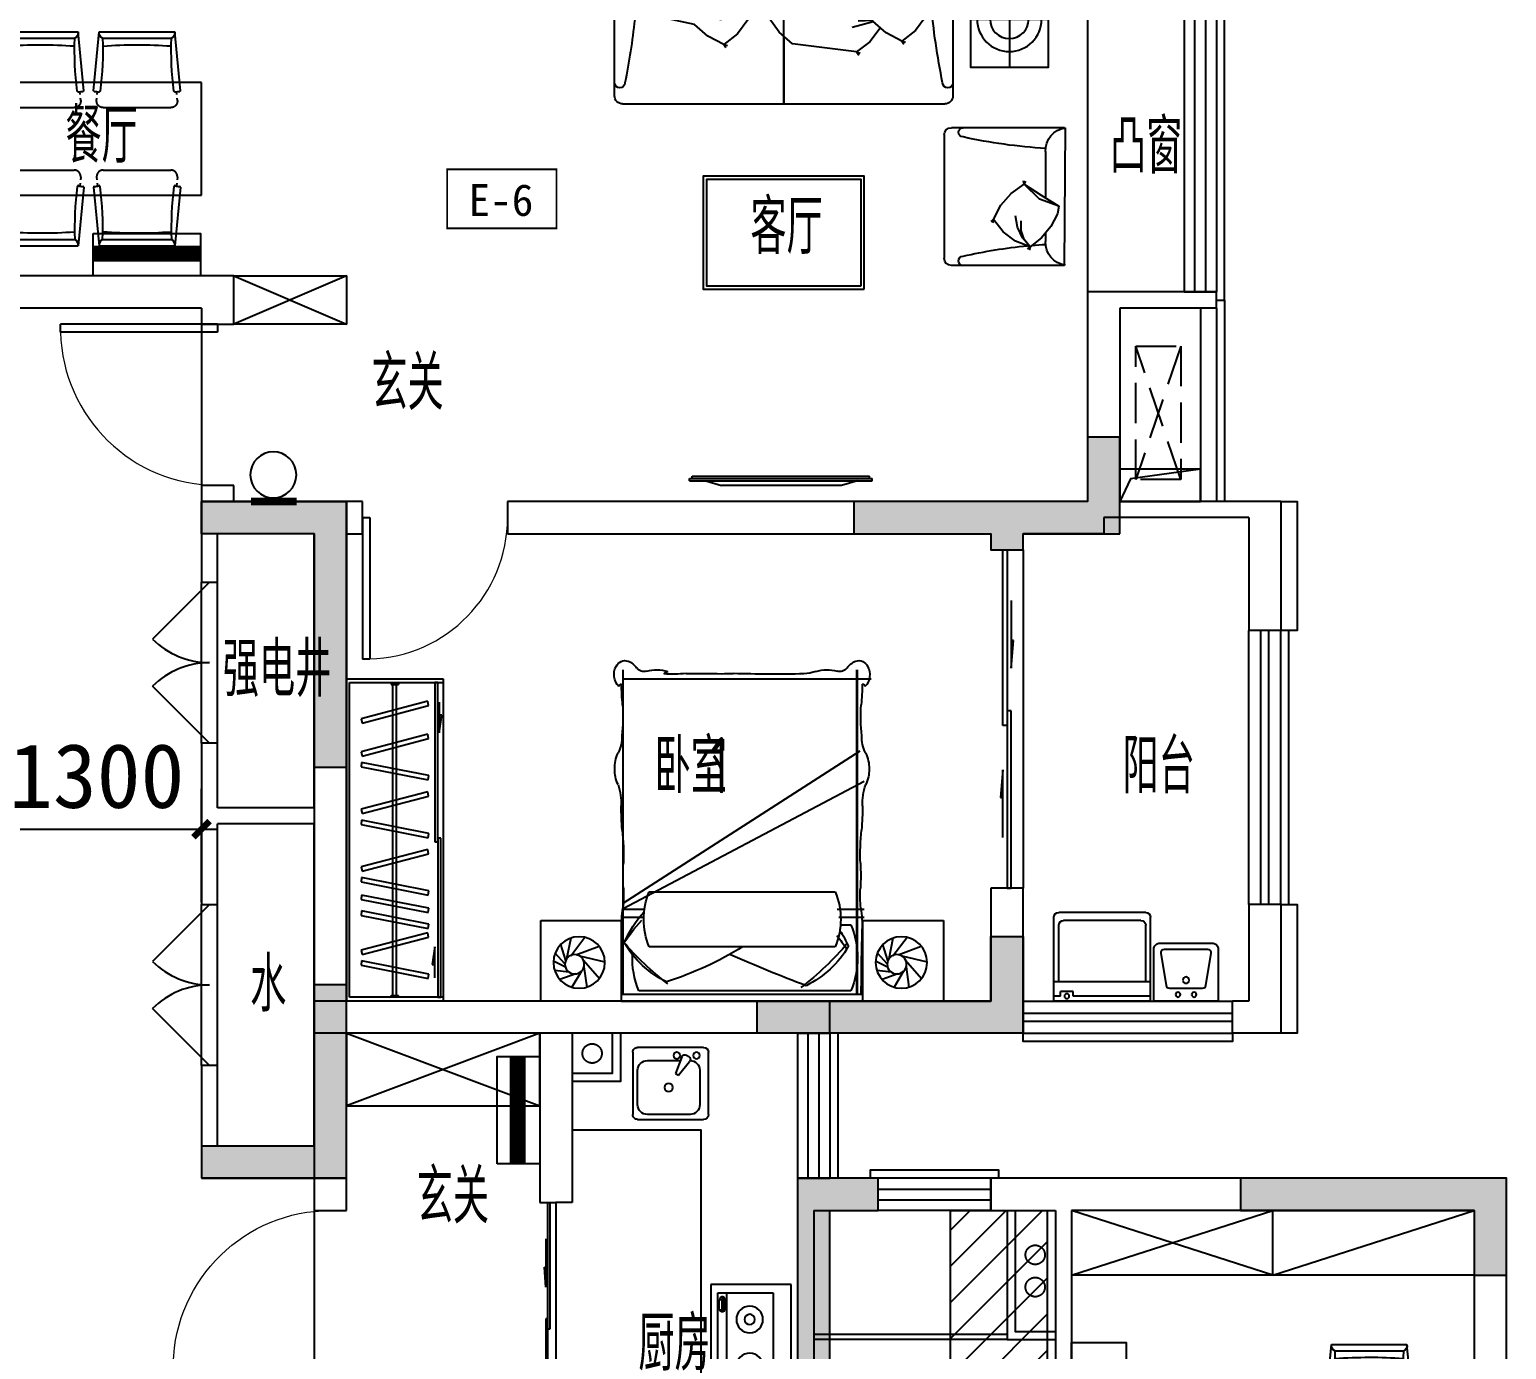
# Model space of a CAD drawing. Extents: x 2378699 to 2462834, y 1041771 to 1211756.
# Drawn here: x 2433369 to 2442536, y 1180887 to 1189078 of the extents above; entities that cross this region are included whole.
import ezdxf

# ---------------------------------------------------------------- set-up
doc = ezdxf.new("R2010")
doc.units = 0
doc.header["$LTSCALE"] = 1000
doc.linetypes.add('DASH', pattern=[0.35, 0.25, -0.1])
doc.linetypes.add('PS', pattern=[3200, 1500, -200, 1500])
doc.layers.get('0').update_dxf_attribs({"linetype": 'CONTINUOUS'})
doc.layers.get('Defpoints').update_dxf_attribs({"color": 6, "linetype": 'CONTINUOUS'})
for name, color, linetype in [('_弱电导线层', 4, 'CONTINUOUS'), ('_弱电设备层', 6, 'CONTINUOUS'), ('_强电导线层', 3, 'CONTINUOUS'), ('A-Lvtry', 5, 'CONTINUOUS'), ('A-外装饰线脚', 7, 'CONTINUOUS'), ('A-洞口', 105, 'CONTINUOUS'), ('A-看线', 105, 'CONTINUOUS'), ('A-空调室外机', 5, 'DASH'), ('A-线脚看线', 9, 'CONTINUOUS'), ('A-降板区域', 251, 'CONTINUOUS'), ('AE-FLOR', 151, 'CONTINUOUS'), ('DOOR_FIRE', 4, 'CONTINUOUS'), ('PS', 6, 'PS'), ('PUB_HATCH', 8, 'CONTINUOUS'), ('PUB_TEXT', 7, 'CONTINUOUS'), ('WALL', 2, 'CONTINUOUS'), ('WINDOW', 4, 'CONTINUOUS'), ('剪力墙', 6, 'CONTINUOUS'), ('商业', 2, 'CONTINUOUS'), ('户型标示', 7, 'CONTINUOUS'), ('栏杆', 142, 'CONTINUOUS'), ('第三道尺寸线', 105, 'CONTINUOUS')]:
    doc.layers.add(name, color=color, linetype=linetype)
doc.layers.add('A-FUR', color=8, linetype='CONTINUOUS', plot=False)
doc.layers.get('_强电导线层').off()
doc.styles.get("Standard").update_dxf_attribs({"font": 'tssdeng.shx', "bigfont": 'tssdchn.shx'})
doc.styles.add('黑体', font='simhei.ttf')
doc.dimstyles.new('_TCH_ARCH&&100', dxfattribs={"dimtxt": 400, "dimasz": 100, "dimexe": 250, "dimexo": 300, "dimgap": 126.25, "dimtad": 1, "dimdec": 0, "dimdsep": 46, "dimtxsty": '黑体', "dimblk": 'ARCHTICK', "dimcen": 0.09, "dimclrt": 7, "dimazin": 2, "dimtfac": 1, "dimtdec": 0, "dimtix": 1, "dimtmove": 2, "dimatfit": 3, "dimldrblk": 'ARCHTICK', "dimfxl": 0, "dimtolj": 1, "dimtzin": 0, "dimarcsym": 0})

# ---------------------------------------------------------------- blocks, each defined once
blk = doc.blocks.new('t4')
at = {"layer": 'A-Lvtry'}
for p, q in [((3876514.8, 2551819.5), (3876514.8, 2552229.1)), ((3876545.3, 2552259.6), (3876931.4, 2552259.6)), ((3876819.6, 2552205.6), (3876606.3, 2552205.6)), ((3876961.9, 2552229.1), (3876961.9, 2551819.5)), ((3876545.3, 2552144.6), (3876545.3, 2551880.5)), ((3876790.3, 2552072.2), (3876875.1, 2552142)), ((3876903.3, 2552093.1), (3876800.4, 2552054.6)), ((3876913.8, 2552122.3), (3876905.6, 2552136.5)), ((3876800.4, 2552054.6), (3876790.3, 2552072.2)), ((3876880.6, 2551880.5), (3876880.6, 2552084.6)), ((3876606.3, 2551819.5), (3876819.6, 2551819.5)), ((3876931.4, 2551789), (3876545.3, 2551789))]:
    blk.add_line(p, q, dxfattribs=at)
at = {"layer": 'A-Lvtry', "extrusion": (3.92285e-11, -1.08889e-08, 1)}
for centre, major_axis, start_param, end_param in [((3876545.3, 2552229.1), (-21.6, 21.6, 0), -0.785398, 0.785398), ((3876606.3, 2552144.6), (-43.1, 43.1, 0), -0.785398, 0.785398), ((3876819.6, 2552144.6), (43.1, 43.1, 0), 5.497787, 7.068583), ((3876911.1, 2552185.3), (-14.4, 14.4, 0), 4.712389, 10.995574), ((3876931.4, 2552229.1), (-21.6, 21.6, 0), 3.926991, 5.497787), ((3876888, 2552126.3), (14.4, 14.4, 0), 6.021386, 7.757331), ((3876896.2, 2552112.2), (-14.4, 14.4, 0), 2.714645, 4.45059), ((3876713, 2552012.6), (18, 18, 0), 6.283185283897186, 12.56637059107677), ((3876911.1, 2552063.4), (14.4, 14.4, 0), 6.283185283893945, 12.56637059107353), ((3876545.3, 2551819.5), (21.6, 21.6, 0), 2.356194, 3.926991), ((3876606.3, 2551880.5), (-43.1, 43.1, 0), 0.785398, 2.356194), ((3876819.6, 2551880.5), (-43.1, 43.1, 0), 2.356194, 3.926991), ((3876931.4, 2551819.5), (-21.6, 21.6, 0), 2.356194, 3.926991)]:
    blk.add_ellipse(centre, major_axis=major_axis, ratio=1, start_param=start_param, end_param=end_param, dxfattribs=at)
blk = doc.blocks.new('zt1')
at = {"layer": 'A-Lvtry', "linetype": 'Continuous'}
for p, q in [((-700, 0), (0, 0)), ((-700, -500), (-700, 0)), ((0, 0), (0, -500)), ((0, -500), (-700, -500))]:
    blk.add_line(p, q, dxfattribs=at)
at = {"layer": 'A-Lvtry'}
for p, q in [((-673.5, -113.1), (-673.5, -455.5)), ((-50.7, -113.1), (-673.5, -113.1)), ((-50.7, -455.5), (-50.7, -113.1)), ((-673.5, -399.8), (-50.7, -399.8)), ((-673.5, -455.5), (-50.7, -455.5)), ((-640.9, -422.1), (-640.8, -433.8)), ((-565.7, -431.5), (-630.4, -431.5)), ((-630.4, -431.5), (-630.4, -448.2)), ((-630.4, -448.2), (-565.7, -448.2)), ((-565.7, -448.2), (-565.7, -431.5)), ((-549.1, -423.2), (-549.1, -433.7)), ((-167.9, -422.1), (-167.8, -433.8)), ((-157.4, -431.5), (-157.4, -448.2)), ((-92.7, -431.5), (-157.4, -431.5)), ((-157.4, -448.2), (-92.7, -448.2)), ((-92.7, -448.2), (-92.7, -431.5)), ((-76.1, -423.2), (-76.1, -433.7))]:
    blk.add_line(p, q, dxfattribs=at)
for points in [[(-549.1, -423.2, 0.259034), (-551, -419.8, 0.076276), (-562.5, -414.9, 0.036515), (-576.1, -412.4, 0.026615), (-594.9, -411.4, 0.026615), (-613.8, -412.4, 0.036515), (-627.3, -414.9, 0.076276), (-638.9, -419.8, 0.259034), (-640.8, -423.2, 0.078462), (-640.6, -424.5, 0.056762)], [(-549.1, -433.7, 0.259034), (-551, -430.3, 0.076276), (-562.5, -425.4, 0.036515), (-576.1, -422.9, 0.026615), (-594.9, -421.9, 0.026615), (-613.8, -422.9, 0.036515), (-627.3, -425.4, 0.076276), (-638.9, -430.3, 0.259034), (-640.8, -433.7, 0.259034), (-638.9, -437.2, 0.056762), (-630.4, -441.2, 0.036515)], [(-565.7, -442.9, 0.008736), (-562.5, -442.1, 0.076276), (-551, -437.2, 0.259034), (-549.1, -433.7, 0.259034)], [(-76.1, -423.2, 0.259034), (-78, -419.8, 0.076276), (-89.5, -414.9, 0.036515), (-103.1, -412.4, 0.026615), (-121.9, -411.4, 0.026615), (-140.8, -412.4, 0.036515), (-154.3, -414.9, 0.076276), (-165.9, -419.8, 0.259034), (-167.8, -423.2, 0.078462), (-167.6, -424.5, 0.056762)], [(-76.1, -433.7, 0.259034), (-78, -430.3, 0.076276), (-89.5, -425.4, 0.036515), (-103.1, -422.9, 0.026615), (-121.9, -421.9, 0.026615), (-140.8, -422.9, 0.036515), (-154.3, -425.4, 0.076276), (-165.9, -430.3, 0.259034), (-167.8, -433.7, 0.259034), (-165.9, -437.2, 0.056762), (-157.4, -441.2, 0.036515)], [(-92.7, -442.9, 0.008736), (-89.5, -442.1, 0.076276), (-78, -437.2, 0.259034), (-76.1, -433.7, 0.259034)]]:
    blk.add_lwpolyline(points, format="xyb", dxfattribs=at)
at = {"layer": 'A-Lvtry', "linetype": 'Continuous'}
for centre, radius in [((-508.4, -258.5), 82.5), ((-215.8, -258.5), 82.5), ((-508.4, -258.5), 31.6), ((-215.8, -258.5), 31.6)]:
    blk.add_circle(centre, radius, dxfattribs=at)
at = {"layer": 'A-Lvtry', "width": 0.8, "flags": 9}
for tag in ['YSIZE', 'XSIZE']:
    blk.add_attdef(tag, (-350, 0), '', height=0.5, dxfattribs=at)
blk = doc.blocks.new('chair4')
at = {"linetype": 'DASH', "ltscale": 200}
for p, q in [((-470, 210.5), (-470, -210.5)), ((-426.4, 250.4), (-410.4, 248.9)), ((-426.4, -250.4), (-410.4, -248.9))]:
    blk.add_line(p, q, dxfattribs=at)
at = {"ltscale": 20}
for p, q in [((-388.8, 247), (-371.7, 245.5)), ((-364.8, 269), (0, 234.3)), ((-40, 213.8), (-40, -213.8)), ((0, 234.3), (0, -234.3)), ((-388.8, -247), (-371.7, -245.5)), ((-364.8, -269), (0, -234.3))]:
    blk.add_line(p, q, dxfattribs=at)
at = {"linetype": 'DASH', "ltscale": 200, "extrusion": (0, 0, -1)}
for centre, start_param, end_param in [((-430, 210.5), 3.926991, 5.586837), ((-430, -210.5), 2.267145, 3.926991)]:
    blk.add_ellipse(centre, major_axis=(28.3, 28.3), ratio=1, start_param=start_param, end_param=end_param, dxfattribs=at)
at = {"ltscale": 20, "extrusion": (0, 0, -1)}
for centre, major_axis, ratio, start_param, end_param in [((-365.9, 237.3), (5.66, -5.66), 1, 0.914477, 2.702691), ((-440.3, 264.1), (50.3, 50.3), 1, 0.774487, 1.131895), ((-365.2, 265), (2.83, 2.83), 1, 3.91608, 5.586837), ((-124.5, 1886.5), (-1792.2, 85), 0.932857, 4.621064, 4.803714), ((-2032.8, -2.5), (-3, 2384.1), 0.819086, 1.481782, 1.659811), ((-6.5, 197.7), (26.3, 26.3), 1, 4.375488, 5.671939), ((-365.9, -237.3), (5.66, 5.66), 1, 3.580494, 5.368708), ((-440.3, -264.1), (50.3, -50.3), 1, -1.131895, -0.774487), ((-365.2, -265), (2.83, -2.83), 1, 0.696349, 2.367105), ((-124.5, -1886.5), (1792.2, 85), 0.932857, 4.621064, 4.803714), ((-6.5, -197.7), (26.3, 26.3), 1, 2.182042, 3.478494)]:
    blk.add_ellipse(centre, major_axis=major_axis, ratio=ratio, start_param=start_param, end_param=end_param, dxfattribs=at)
blk = doc.blocks.new('$TCHSYS$WIN2D')
for p, q in [((-0.5, 0.5), (0.5, 0.5)), ((-0.5, 0.5), (-0.5, -0.5)), ((0.5, 0.5), (0.5, -0.5)), ((0.5, 0.1667), (-0.5, 0.1667)), ((0.5, -0.1667), (-0.5, -0.1667)), ((-0.5, -0.5), (0.5, -0.5))]:
    blk.add_line(p, q)
blk = doc.blocks.new('$DorLib2D$00000131')
at = {"color": 0, "linetype": 'Continuous'}
for p, q in [((0.15, 0.125), (0.2319, 0.1973)), ((0.2319, 0.1973), (0.2319, 0.125)), ((-0.5, 0.125), (-0.5, 0)), ((0.0192, 0.125), (-0.5, 0.125)), ((0.0192, 0), (0.0192, 0.125)), ((0.35, 0.125), (0.15, 0.125)), ((-0.5, 0), (0.0192, 0)), ((-0.024, 0), (0.5, 0)), ((-0.024, -0.125), (-0.024, 0)), ((0.5, 0), (0.5, -0.125)), ((-0.35, -0.125), (-0.15, -0.125)), ((-0.2319, -0.1973), (-0.2319, -0.125)), ((-0.15, -0.125), (-0.2319, -0.1973)), ((0.5, -0.125), (-0.024, -0.125))]:
    blk.add_line(p, q, dxfattribs=at)
blk = doc.blocks.new('$DorLib2D$00000001')
for p, q in [((0.45, 0.975), (0.5, 0.975)), ((0.45, 0), (0.45, 0.975)), ((0.5, 0), (0.5, 0.975)), ((0.5, 0), (0.45, 0))]:
    blk.add_line(p, q)
at = {"lineweight": 13}
blk.add_arc((0.475, 0), 0.975, 91.46928, 180, dxfattribs=at)
blk = doc.blocks.new('a5huxing0323')
at = {"layer": 'A-降板区域'}
h = blk.add_hatch(dxfattribs=at)
h.set_pattern_fill('ANSI31', color=256, scale=100)
h.set_pattern_definition([(45, (89126.37, 0.02), (-112.2532, 112.2532), [])])
h.paths.add_polyline_path([(91912, 169134.8), (91912, 166684.8), (91312, 166684.8), (91312, 169134.8)])
at = {"layer": 'A-FUR'}
for p, q in [((88762, 170234.8), (87562, 169784.8)), ((87562, 170234.8), (88762, 169784.8)), ((92061.9, 168734.8), (93312, 169134.8)), ((93312, 168734.8), (92061.9, 169134.8)), ((93312, 168734.8), (93312, 169134.8)), ((93312, 168734.8), (94562, 169134.8)), ((93312, 168734.8), (92061.9, 168734.8)), ((94562, 168734.8), (93312, 168734.8))]:
    blk.add_line(p, q, dxfattribs=at)
for points in [[(87562, 169784.8), (88762, 169784.8), (88762, 170234.8), (87562, 170234.8)], [(92062, 168315.9), (92401.7, 168315.9), (92401.7, 166958.9), (92062, 166958.9)]]:
    blk.add_lwpolyline(points, close=True, dxfattribs=at)
at = {"layer": 'A-Lvtry'}
for points in [[(88962.3, 169634.8), (89762, 169634.8), (89762, 166634.8)], [(91662, 168364.8), (90462, 168364.8)], [(91662, 168334.8), (90462, 168334.8)]]:
    blk.add_lwpolyline(points, dxfattribs=at)
at = {"layer": 'A-降板区域'}
blk.add_lwpolyline([(91912, 169134.8), (91912, 166684.8), (91312, 166684.8), (91312, 169134.8)], close=True, dxfattribs=at)
at = {"layer": 'PS', "ltscale": 0.5}
for centre in [(89087, 170109.8), (91837, 168859.9), (91837, 168659.9)]:
    blk.add_circle(centre, 60, dxfattribs=at)
at = {"layer": 'WALL'}
for p, q in [((87362, 170434.8), (87362, 169134.8)), ((88862, 170434.8), (87362, 170434.8)), ((90562, 170434.8), (88862, 170434.8)), ((90562, 170234.8), (90562, 170434.8)), ((87562, 169134.8), (87562, 170234.8)), ((88762, 170234.8), (87562, 170234.8)), ((88762, 170234.8), (88762, 169184.8)), ((88962, 170234.8), (88962, 169184.8)), ((90362, 170234.8), (88962, 170234.8)), ((90362, 170234.8), (90562, 170234.8)), ((90562, 169334.8), (90362, 169334.8)), ((90362, 169334.8), (90362, 169234.8)), ((90862, 169334.8), (90562, 169334.8)), ((90862, 169134.8), (90862, 169334.8)), ((91962, 169334.8), (91562, 169334.8)), ((91562, 169334.8), (91562, 169134.8)), ((94762, 169334.8), (91962, 169334.8)), ((94762, 168034.8), (94762, 169334.8)), ((90362, 169234.8), (90362, 166634.8)), ((87362, 169134.8), (87562, 169134.8)), ((88762, 169184.8), (88862, 169184.8)), ((88962, 169184.8), (88862, 169184.8)), ((90462, 169134.8), (90462, 166634.8)), ((90462, 169134.8), (90862, 169134.8)), ((91562, 169134.8), (91962, 169134.8)), ((91962, 169134.8), (91962, 166634.8)), ((94562, 169134.8), (92062, 169134.8)), ((92062, 169134.8), (92062, 166634.8)), ((94562, 169134.8), (94562, 168034.8))]:
    blk.add_line(p, q, dxfattribs=at)
for points in [[(89212, 170234.8), (89212, 169984.8), (88962, 169984.8)], [(89262, 170234.8), (89262, 169934.8), (88962, 169934.8)], [(91662, 169134.8), (91662, 168334.8), (91962, 168334.8)], [(91712, 169134.8), (91712, 168384.8), (91962, 168384.8)]]:
    blk.add_lwpolyline(points, dxfattribs=at)
at = {"layer": 'WINDOW'}
for p, q in [((87362, 169134.8), (87362, 168134.8)), ((88862, 169184.8), (88862, 167684.8))]:
    blk.add_line(p, q, dxfattribs=at)
at = {"layer": 'A-FUR', "extrusion": (0, 0, -1), "xscale": -1, "zscale": -1, "rotation": 270}
blk.add_blockref('chair4', (-93910.3, 168304.4), dxfattribs=at)
at = {"layer": 'A-Lvtry', "extrusion": (1.08889e-08, 3.92285e-11, 1), "xscale": -1.000000000000005, "rotation": 269.9999986659787}
blk.add_blockref('zt1', (90323.3, 168675), dxfattribs=at)
at = {"layer": 'WINDOW'}
for name, p, xscale, yscale, zscale, rotation in [('$TCHSYS$WIN2D', (90462, 169784.8), 900, -200, 900, 270), ('$TCHSYS$WIN2D', (91212, 169234.8), 700, 200, 700, 180), ('$DorLib2D$00000001', (87462, 168634.8), 1000, -1000, 1000, 270), ('$DorLib2D$00000131', (88812, 168434.8), -1500, -100, -1500, 270)]:
    blk.add_blockref(name, p, dxfattribs=dict(at, xscale=xscale, yscale=yscale, zscale=zscale, rotation=rotation))
at = {"layer": '商业', "xscale": -1, "rotation": 270}
blk.add_blockref('t4', (-2462450.2, -3706814.5), dxfattribs=at)
at = {"layer": 'PUB_TEXT', "width": 0.7}
for s, p in [('玄关', (87998, 169054)), ('厨房', (89373.8, 168141.4))]:
    blk.add_text(s, height=337.59, dxfattribs=at).set_placement(p)
blk = doc.blocks.new('床-次')
for p, q in [((0, 1250), (-500, 1250)), ((-500, 1250), (-500, 750)), ((0, 750), (0, 1250)), ((-251.5, 1094.8), (-351.2, 1125.9)), ((-230.3, 1099.5), (-298, 1160.7)), ((-211.2, 1097.1), (-246.7, 1171.4)), ((-179.1, 1074.2), (-189.7, 1163.7)), ((-168.5, 1032.8), (-133.7, 1131.8)), ((-281.6, 1064.1), (-395.4, 976.5)), ((-264.8, 1087), (-391.3, 1061.6)), ((-287.6, 1032.1), (-341.4, 888.3)), ((-279.8, 1009.2), (-244.4, 851.5)), ((-185.3, 997.5), (-85.7, 1056.5)), ((-253.8, 985.3), (-140.1, 886)), ((-212.8, 981.5), (-86.3, 964.7)), ((-40, 738.5), (-2054.4, 738.5)), ((-40, 738.5), (-2054.4, 738.5)), ((-1999.7, 738.5), (-1999.7, -801.2)), ((-608.2, 738.5), (-1552.4, -732.5)), ((-575.1, 738.5), (-1363.6, -758.2)), ((-570.6, 738.5), (-570.6, 606)), ((-519.8, 738.5), (-519.8, 615.5)), ((-500, 750), (0, 750)), ((-40, -750), (-40, 750)), ((-40, 750), (0, 750)), ((0, 750), (0, -750)), ((-678.3, 577.3), (-678.3, -578.2)), ((-336.3, -578.2), (-336.3, 577.3)), ((-63, -675.7), (-63, 640.9)), ((-570.6, -590.9), (-570.6, -758.2)), ((-519.8, -600.4), (-519.8, -758.2)), ((-473.4, -610.8), (-473.4, -675.7)), ((-40, -711.5), (-2054.4, -711.5)), ((-40, -715.5), (-2054.4, -715.5)), ((0, -750), (-500, -750)), ((-500, -750), (-500, -1250)), ((0, -750), (-40, -750)), ((0, -1250), (0, -750)), ((-264.8, -913), (-391.3, -938.4)), ((-251.5, -905.2), (-351.2, -874.1)), ((-230.3, -900.5), (-298, -839.3)), ((-211.2, -902.9), (-246.7, -828.6)), ((-179.1, -925.8), (-189.7, -836.3)), ((-168.5, -967.2), (-133.7, -868.2)), ((-281.6, -935.9), (-395.4, -1023.5)), ((-287.6, -967.9), (-341.4, -1111.7)), ((-279.8, -990.8), (-244.4, -1148.5)), ((-185.3, -1002.5), (-85.7, -943.5)), ((-253.8, -1014.7), (-140.1, -1114)), ((-212.8, -1018.5), (-86.3, -1035.3)), ((-500, -1250), (0, -1250))]:
    blk.add_line(p, q)
for centre, radius in [((-239.3, 1011.5), 160), ((-228.1, 1039.5), 60), ((-239.3, -988.5), 160), ((-228.1, -960.5), 60)]:
    blk.add_circle(centre, radius)
for centre, radius, start, end in [((-2050.6, 726), 61.8, 114.65516, 197.05817), ((-2025.4, 689.2), 106, 45.78413, 118.72126), ((-1950.6, 749.2), 16, 93.39574, 183.44183), ((-1965.7, -466.9), 1215.2, 83.96781, 90.04075), ((-1770.2, 1899.8), 1160.2, 266.64954, 276.11997), ((-1636.1, 955.2), 209.3, 267.15615, 297.45765), ((-1447.1, 581), 209.9, 87.96316, 116.12762), ((-1430.8, 599), 192, 63.04698, 92.64916), ((-1225.8, 1105.3), 355.3, 250.60635, 272.32801), ((-1221.3, -1525.3), 2275.6, 85.96877, 89.74947), ((-909.2, 2045.3), 1309.4, 263.33019, 272.35813), ((-778.2, -773.7), 1512.6, 87.0776, 92.9224), ((-655.9, 1541.2), 805.5, 266.782, 275.59148), ((-480.7, 163.8), 583.8, 86.03666, 99.53314), ((532.5, -530), 1548.8, 124.57489, 131.88808), ((-774.9, -20652.4), 21401.2, 88.49238, 89.10433), ((-1546.8, -636.7), 1810.6, 37.31306, 49.42063), ((-160, -2198.1), 2939.9, 87.66163, 91.01156), ((-1983, 763.6), 138.4, 203.70607, 231.95597), ((-2098.3, 610.2), 53.6, 340.23108, 55.86441), ((-58.4, 47), 749.3, 113.83469, 131.46224), ((-689.8, 185.7), 637.9, 26.40883, 59.00025), ((-268.2, 142.5), 539, 67.62117, 92.10241), ((-1819.9, 531), 236, 164.99871, 197.18078), ((-507.3, 161.9), 449.1, 67.62117, 112.37883), ((-2002.9, 452.2), 43.4, 129.07345, 167.94605), ((-2962.5, 430.3), 933.9, 354.95264, 3.41649), ((-2185.6, 1136.9), 2172.2, 328.3558, 342.10444), ((5743.4, 272.5), 7776, 179.44258, 181.07566), ((-1219.9, 79.3), 812.7, 176.67233, 181.72422), ((-9950.5, -199.5), 7922.3, 358.6733, 1.8401), ((-7673.2, -3224.4), 8087.9, 20.45865, 24.04845), ((-1523.8, 732.7), 1810.6, 309.96455, 322.68694), ((-1819.9, -528), 236, 162.81922, 195.00129), ((-2329.2, -362.3), 299.6, 341.30518, 356.04213), ((-666.8, -113.7), 637.9, 300.99975, 333.59117), ((-2098.3, -607.2), 53.6, 304.13559, 19.76892), ((-507.3, -162.9), 449.1, 247.62117, 292.37883), ((-35.4, 25), 749.3, 237.46377, 246.16531), ((555.5, 626), 1548.8, 231.63721, 235.42511), ((-2050.6, -723), 61.8, 162.94183, 245.34484), ((-1983, -760.6), 138.4, 128.04403, 156.29393), ((-909.2, -2042.3), 1309.4, 87.64187, 96.66981), ((-655.9, -1538.2), 805.5, 84.40852, 93.218), ((-268.2, -177.3), 539, 247.62117, 292.37883), ((-2025.4, -686.2), 106, 241.27874, 314.21587), ((-1950.6, -746.2), 16, 176.55817, 266.60426), ((-1965.7, 469.9), 1215.2, 269.95925, 276.03219), ((-1770.2, -1896.8), 1160.2, 83.88003, 93.35046), ((-1636.1, -952.2), 209.3, 62.54235, 92.84385), ((-1447.1, -578), 209.9, 243.87238, 272.03684), ((-1430.8, -596), 192, 267.35084, 296.95302), ((-1225.8, -1102.3), 355.3, 87.67199, 109.39365), ((-1221.3, 1528.3), 2275.6, 270.25053, 274.03123), ((-778.2, 776.7), 1512.6, 267.0776, 272.9224), ((-480.7, -160.8), 583.8, 260.46686, 273.96334), ((-774.9, 20655.4), 21401.2, 270.89567, 271.50762), ((-160, 2201.1), 2939.9, 268.98844, 272.33837)]:
    blk.add_arc(centre, radius, start, end)
at = {"text_generation_flag": 4, "width": 0.8, "flags": 9}
for tag, p in [('XSIZE', (-239.3, 1011.5)), ('YSIZE', (-239.3, 1011.5)), ('XSIZE', (-239.3, -988.5)), ('YSIZE', (-239.3, -988.5))]:
    blk.add_attdef(tag, p, '', height=0.5, rotation=180, dxfattribs=at)
blk = doc.blocks.new('u5g')
at = {"color": 8, "linetype": 'DASH', "ltscale": 20}
for p, q in [((10502.8, 151826.4), (10512.8, 151826.4)), ((10512.8, 151826.4), (10512.8, 151776.4)), ((12177.7, 151813.9), (10512.8, 151813.9)), ((12187.8, 151826.4), (12177.7, 151826.4)), ((12177.7, 151826.4), (12177.7, 151776.4)), ((10502.8, 151776.4), (10512.8, 151776.4)), ((12177.7, 151788.9), (10512.8, 151788.9)), ((12187.8, 151776.4), (12177.7, 151776.4))]:
    blk.add_line(p, q, dxfattribs=at)
at = {"color": 8, "ltscale": 20}
for p, q in [((10607.7, 151503.4), (10772.9, 151503.4)), ((10772.9, 151503.4), (10677.8, 151484.5)), ((10677.8, 151484.5), (10677.8, 151503.4)), ((11917.6, 151531.4), (12012.7, 151550.3)), ((12082.8, 151531.4), (11917.6, 151531.4)), ((12012.7, 151550.3), (12012.7, 151531.4))]:
    blk.add_line(p, q, dxfattribs=at)
at = {"linetype": 'DASH', "ltscale": 20}
for points in [[(12207.8, 152126.4), (10482.8, 152126.4), (10482.8, 151476.4), (12207.8, 151476.4)], [(10502.8, 151531.4), (11355.3, 151531.4), (11355.3, 151511.4), (10502.8, 151511.4)], [(11335.3, 151511.4), (12187.8, 151511.4), (12187.8, 151491.4), (11335.3, 151491.4)]]:
    blk.add_lwpolyline(points, close=True, dxfattribs=at)
blk.add_lwpolyline([(12187.8, 151476.4), (12187.8, 152106.4), (10502.8, 152106.4), (10502.8, 151476.4)], dxfattribs=at)
at = {"color": 8, "linetype": 'DASH', "ltscale": 20}
for points in [[(10603.3, 151578.7), (10696.8, 152026.6), (10719.8, 152021.8), (10626.3, 151573.9)], [(10780.1, 151578.7), (10873.6, 152026.6), (10896.6, 152021.8), (10803.1, 151573.9)], [(11001.3, 151572.3), (10930.5, 152024.3), (10953.7, 152028), (11024.5, 151576)], [(11087.5, 151578.7), (11181, 152026.6), (11204, 152021.8), (11110.4, 151573.9)], [(11310.5, 151572.3), (11239.7, 152024.3), (11262.9, 152028), (11333.7, 151576)], [(11396.6, 151578.7), (11490.1, 152026.6), (11513.1, 152021.8), (11419.6, 151573.9)], [(11617.8, 151572.3), (11547, 152024.3), (11570.2, 152028), (11641, 151576)], [(11711, 151572.3), (11640.2, 152024.3), (11663.4, 152028), (11734.2, 151576)], [(11796.6, 151572.3), (11725.8, 152024.3), (11749, 152028), (11819.8, 151576)], [(11842.7, 151578.7), (11936.3, 152026.6), (11959.3, 152021.8), (11865.7, 151573.9)], [(12064, 151572.3), (11993.2, 152024.3), (12016.4, 152028), (12087.2, 151576)]]:
    blk.add_lwpolyline(points, close=True, dxfattribs=at)
blk = doc.blocks.new('A$C40FB7DD8')
at = {"layer": 'A-FUR'}
for p, q in [((41.5, 2879.3), (0, 2829.3)), ((41.5, 2879.3), (41.5, 780.5)), ((878.2, 2880.5), (48.2, 2880.5)), ((878.2, 2880.5), (48.2, 2880.5)), ((0, 2829.3), (0, 830.5)), ((928.2, 2830.5), (928.2, 830.5)), ((928.2, 2830.5), (928.2, 830.5)), ((178.2, 2380.5), (178.2, 2340.1)), ((178.2, 2380.5), (178.2, 2340.1)), ((178.2, 2136.3), (178.2, 1788.7)), ((178.2, 2136.3), (178.2, 1788.7)), ((258.2, 2052.9), (258.2, 1846.2)), ((258.2, 2052.9), (258.2, 1846.2)), ((928.2, 1830.5), (178.2, 1830.5)), ((178.2, 1830.5), (234.9, 1830.5)), ((928.2, 1830.5), (178.2, 1830.5)), ((178.2, 1830.5), (234.9, 1830.5)), ((508.2, 1830.5), (928.2, 1830.5)), ((508.2, 1830.5), (928.2, 1830.5)), ((178.2, 1396.7), (178.2, 1246.9)), ((178.2, 1396.7), (178.2, 1246.9)), ((178.2, 1005.8), (178.2, 945.4)), ((178.2, 1005.8), (178.2, 945.4)), ((48.2, 780.5), (0, 830.5)), ((1120.8, 835.2), (1885.8, 835.2)), ((48.2, 780.5), (878.2, 780.5)), ((48.2, 780.5), (878.2, 780.5)), ((1075.8, 88.2), (1075.8, 790.2)), ((1930.8, 88.2), (1930.8, 790.2)), ((403.2, 670.5), (403.2, 190.5)), ((403.2, 670.5), (403.2, 190.5)), ((103.2, 430.5), (703.2, 430.5)), ((1224.3, 205.2), (1511.1, 205.2)), ((1728.1, 205.2), (1782.4, 205.2)), ((1930.8, 88.2), (1076.9, 82.1))]:
    blk.add_line(p, q, dxfattribs=at)
for points in [[(108.7, 2296.4), (240.3, 2344.4), (346.7, 2797.9), (228.5, 2371.8), (108.7, 2296.4)], [(108.7, 2296.4), (240.3, 2344.4), (346.7, 2797.9), (228.5, 2371.8), (108.7, 2296.4)], [(346.7, 2797.9), (335.5, 2818.2)], [(346.7, 2797.9), (335.5, 2818.2)], [(346.7, 2797.9), (351.9, 2820.8)], [(346.7, 2797.9), (351.9, 2820.8)], [(558.7, 2203.4), (508, 2301.4), (436, 2383.9), (346.7, 2797.9)], [(558.7, 2203.4), (508, 2301.4), (436, 2383.9), (346.7, 2797.9)], [(108.7, 2296.4), (116.7, 2242), (163.4, 2154.2), (227.2, 2077.4), (306.1, 2015.1)], [(108.7, 2296.4), (116.7, 2242), (163.4, 2154.2), (227.2, 2077.4), (306.1, 2015.1)], [(306.1, 2015.1), (358.2, 2076.9), (392.2, 2149.6), (406.1, 2229.1)], [(306.1, 2015.1), (358.2, 2076.9), (392.2, 2149.6), (406.1, 2229.1)], [(306.1, 2015.1), (406.1, 2054.1), (492.6, 2118.4), (558.7, 2203.4), (577.5, 2190.4)], [(306.1, 2015.1), (406.1, 2054.1), (492.6, 2118.4), (558.7, 2203.4), (577.5, 2190.4)], [(558.7, 2203.4), (564.9, 2180.8)], [(558.7, 2203.4), (564.9, 2180.8)], [(306.1, 2015.1), (346.8, 2066.1), (367.7, 2128.1), (367.2, 2193.4)], [(306.1, 2015.1), (346.8, 2066.1), (367.7, 2128.1), (367.2, 2193.4)], [(306.1, 2015.1), (312.3, 1992.4)], [(306.1, 2015.1), (324.9, 2002.1)], [(306.1, 2015.1), (312.3, 1992.4)], [(306.1, 2015.1), (324.9, 2002.1)], [(394.2, 1922.8), (383.8, 1943.3)], [(394.2, 1922.8), (383.8, 1943.3)], [(606, 1379.1), (555.5, 1776.4), (483.5, 1858.8), (394.2, 1922.8)], [(606, 1379.1), (555.5, 1776.4), (483.5, 1858.8), (394.2, 1922.8)], [(157, 1771.5), (133.8, 1775)], [(157, 1771.5), (133.8, 1775)], [(157, 1771.5), (140.8, 1789.4)], [(157, 1771.5), (140.8, 1789.4)], [(157, 1771.5), (185.8, 1370.1), (234.4, 1282.6)], [(157, 1771.5), (185.8, 1370.1), (234.4, 1282.6)], [(88.4, 1390.3), (96.4, 1335.9), (143.1, 1248.1), (206.9, 1171.3), (285.8, 1109)], [(88.4, 1390.3), (96.4, 1335.9), (143.1, 1248.1), (206.9, 1171.3), (285.8, 1109)], [(419, 1274.8), (454.1, 1405)], [(419, 1274.8), (454.1, 1405)], [(459.1, 1232.4), (542.6, 1295.7), (606, 1379.1)], [(459.1, 1232.4), (542.6, 1295.7), (606, 1379.1)], [(606, 1379.1), (624.9, 1365.3)], [(606, 1379.1), (612.4, 1355.7)], [(606, 1379.1), (624.9, 1365.3)], [(606, 1379.1), (612.4, 1355.7)], [(88.4, 1190.3), (220, 1238.3), (326.4, 1341.9), (208.2, 1265.8), (88.4, 1190.3)], [(88.4, 1190.3), (220, 1238.3), (326.4, 1341.9), (208.2, 1265.8), (88.4, 1190.3)], [(326.4, 1341.9), (315.2, 1362.1)], [(326.4, 1341.9), (315.2, 1362.1)], [(326.4, 1341.9), (331.6, 1364.7)], [(326.4, 1341.9), (331.6, 1364.7)], [(538.4, 1097.4), (487.7, 1195.4), (415.6, 1277.8), (326.4, 1341.9)], [(538.4, 1097.4), (487.7, 1195.4), (415.6, 1277.8), (326.4, 1341.9)], [(411, 1282.1), (415.4, 1368.5)], [(411, 1282.1), (415.4, 1368.5)], [(285.8, 909), (337.8, 970.9), (371.8, 1043.5), (385.7, 1123)], [(285.8, 909), (337.8, 970.9), (371.8, 1043.5), (385.7, 1123)], [(285.8, 909), (385.8, 948.1), (472.2, 1012.4), (538.4, 1097.4), (557.1, 1084.4)], [(285.8, 909), (385.8, 948.1), (472.2, 1012.4), (538.4, 1097.4), (557.1, 1084.4)], [(285.8, 909), (326.5, 960), (347.4, 1022.1), (346.9, 1087.3)], [(285.8, 909), (326.5, 960), (347.4, 1022.1), (346.9, 1087.3)], [(538.4, 1097.4), (544.5, 1074.7)], [(538.4, 1097.4), (544.5, 1074.7)], [(285.8, 909), (291.9, 886.4)], [(285.8, 909), (304.5, 896)], [(285.8, 909), (291.9, 886.4)], [(285.8, 909), (304.5, 896)], [(335.5, 780.5), (335.5, 730.5)], [(1645.6, 529.3), (1557.4, 483.7), (1483.2, 418.8), (1425.6, 338.5)], [(1815.1, 302), (1780, 391.9), (1722.1, 469.8), (1645.6, 529.3), (1657.4, 546.2)], [(1645.6, 529.3), (1666, 534.9)], [(1815.1, 302), (1759.5, 348.8), (1694.1, 379.4), (1622.5, 391.9)], [(1425.6, 338.5), (1405, 343.2)], [(1425.6, 338.5), (1407.4, 328.4)], [(1562, 124.3), (1518.8, 242.7), (1425.6, 338.5), (1494.1, 232.2), (1562, 124.3)], [(1562, 124.3), (1610.9, 131.5), (1689.9, 173.5), (1759.1, 230.9), (1815.1, 302)], [(1815.1, 302), (1769.3, 338.6), (1713.4, 357.4), (1654.7, 356.9)], [(1815.1, 302), (1826.9, 318.8)], [(1815.1, 302), (1835.5, 307.5)]]:
    blk.add_lwpolyline(points, dxfattribs=at)
for points in [[(2077.4, 1330.5), (1377.4, 1330.5), (1377.4, 2330.5), (2077.4, 2330.5)], [(2057.4, 1350.5), (1397.4, 1350.5), (1397.4, 2310.5), (2057.4, 2310.5)], [(103.2, 190.5), (703.2, 190.5), (703.2, 670.5), (103.2, 670.5)], [(103.2, 190.5), (703.2, 190.5), (703.2, 670.5), (103.2, 670.5)]]:
    blk.add_lwpolyline(points, close=True, dxfattribs=at)
for radius in [200, 200, 120, 120]:
    blk.add_circle((403.2, 430.5), radius, dxfattribs=at)
for centre, radius, start, end in [((-691.2, 2409.1), 870.5, 357.129, 32.68925), ((-691.2, 2409.1), 870.5, 357.129, 32.68925), ((796.2, 2848.5), 32, 272.87671, 87.12329), ((796.2, 2848.5), 32, 272.87671, 87.12329), ((878.2, 2830.5), 50, 0, 90), ((878.2, 2830.5), 50, 0, 90), ((-79.7, 7198.9), 4469.4, 276.22845, 281.32246), ((-79.7, 7198.9), 4469.4, 276.22845, 281.32246), ((17.7, 4838), 2462.8, 273.73773, 275.43738), ((17.7, 4838), 2462.8, 273.73773, 275.43738), ((893.1, 878.9), 1157, 115.54225, 129.51011), ((893.1, 878.9), 1157, 115.54225, 129.51011), ((20.8, 1137.9), 157.6, 277.53796, 2.71358), ((20.8, 1137.9), 157.6, 277.53796, 2.71358), ((-20, -2497.3), 3428.8, 85.0947, 86.69097), ((-20, -2497.3), 3428.8, 85.0947, 86.69097), ((-55.1, -3291.8), 4223.3, 78.34832, 85.12174), ((-55.1, -3291.8), 4223.3, 78.34832, 85.12174), ((796.2, 812.4), 32, 272.87671, 87.12329), ((796.2, 812.4), 32, 272.87671, 87.12329), ((878.2, 830.5), 50, 270, 0), ((878.2, 830.5), 50, 270, 0), ((1120.8, 790.2), 45, 90, 180), ((1120.8, 790.2), 45, 90, 180), ((1885.8, 790.2), 45, 0, 90), ((1104.6, 716.4), 28.8, 2.87671, 177.12329), ((1104.6, 716.4), 28.8, 2.87671, 177.12329), ((1902.1, 716.4), 28.8, 2.87671, 177.12329), ((-2199, -8.8), 3410.7, 3.59076, 12.30096), ((-2199, -8.8), 3410.7, 3.59076, 12.30096), ((4880.8, 26.8), 3085.9, 167.06015, 174.57772), ((4880.8, 26.8), 3085.9, 175.0947, 176.69097), ((1217.6, 63.5), 141.9, 87.28642, 172.46204), ((1789.1, 63.5), 141.9, 7.53796, 92.71358)]:
    blk.add_arc(centre, radius, start, end, dxfattribs=at)
blk = doc.blocks.new('32Y54')
at = {"linetype": 'DASH', "ltscale": 20}
for p, q in [((-6926.5, 151563.5), (-6926.5, 152666.1)), ((-6911.2, 152666.1), (-6926.5, 152666.1)), ((-6911.2, 151548.5), (-6911.2, 152682.5)), ((-6911.2, 151548.5), (-6911.2, 152682.5)), ((-6896.2, 152682.5), (-6911.2, 152682.5)), ((-6896.2, 151548.5), (-6896.2, 152682.5)), ((-6896.2, 152590), (-6868.9, 152491.4)), ((-6868.9, 152491.4), (-6868.9, 151747.1)), ((-6896.2, 151648.5), (-6868.9, 151747.1)), ((-6896.2, 151548.5), (-6911.2, 151548.5))]:
    blk.add_line(p, q, dxfattribs=at)
at = {"linetype": 'ByBlock', "ltscale": 20}
blk.add_line((-6911.2, 151563.5), (-6926.5, 151563.5), dxfattribs=at)
blk = doc.blocks.new('canzhuo01')
for p, q in [((38356.8, 175032.9), (36956.8, 175032.9)), ((38356.8, 174332.9), (38356.8, 175032.9)), ((36956.8, 174332.9), (38356.8, 174332.9))]:
    blk.add_line(p, q)
at = {"extrusion": (0, 0, -1), "xscale": -1, "zscale": -1, "rotation": 270}
for p in [(-37356.8, 175346.8), (-37956.8, 175346.8)]:
    blk.add_blockref('chair4', p, dxfattribs=at)
at = {"xscale": -1, "rotation": 90}
for p in [(37356.8, 174018.9), (37956.8, 174018.9)]:
    blk.add_blockref('chair4', p, dxfattribs=at)
blk = doc.blocks.new('__附着_A10-SGT-95户型_TEN24QEP_设计区$0$A-Toilet-9')
for p, q in [((-300, 0), (-300, 520)), ((-270, 550), (270, 550)), ((-270, 120), (-270, 470)), ((-240, 500), (240, 500)), ((270, 120), (270, 470)), ((300, 0), (300, 520)), ((-300, 120), (300, 120)), ((-300, 30), (180, 30)), ((-300, 0), (300, 0)), ((180, 60), (260, 60)), ((180, 30), (180, 60)), ((260, 30), (260, 60)), ((260, 30), (300, 30))]:
    blk.add_line(p, q)
blk.add_circle((220, 30), 15)
for centre, start, end in [((-270, 520), 90, 180), ((-240, 470), 90, 180), ((240, 470), 0, 90), ((270, 520), 0, 90)]:
    blk.add_arc(centre, 30, start, end)
blk = doc.blocks.new('__附着_A10-SGT-95户型_TEN24QEP_设计区$0$A-Kitchen-9')
at = {"ltscale": 0.6}
blk.add_line((400, -320), (400, 0), dxfattribs=at)
blk.add_lwpolyline([(400, 0), (0, 0), (0, -320, 0.414214), (40, -360), (360, -360, 0.414214), (400, -320)], format="xyb", dxfattribs=at)
blk.add_lwpolyline([(400, 0), (0, 0), (0, -320, 0.414214), (40, -360), (360, -360, 0.414214), (400, -320)], format="xyb", dxfattribs=at)
blk.add_lwpolyline([(322.8, -96.7), (356.1, -296.7, -0.463455), (336.4, -320), (63.6, -320, -0.463455), (43.9, -296.7), (77.2, -96.7, -0.366629), (96.9, -80), (303.1, -80, -0.366629)], format="xyb", close=True, dxfattribs=at)
blk.add_lwpolyline([(322.8, -96.7), (356.1, -296.7, -0.463455), (336.4, -320), (63.6, -320, -0.463455), (43.9, -296.7), (77.2, -96.7, -0.366629), (96.9, -80), (303.1, -80, -0.366629)], format="xyb", close=True, dxfattribs=at)
for centre, radius in [((150, -40), 15), ((250, -40), 15), ((200, -130), 20)]:
    blk.add_circle(centre, radius, dxfattribs=at)
blk = doc.blocks.new('ktswaj')
at = {"linetype": 'DASH'}
blk.add_lwpolyline([(15990.1, 179082.6), (15990.1, 178253.3), (16268.4, 178253.3), (16268.4, 179082.6)], close=True, dxfattribs=at)
for points in [[(15990.1, 179082.6), (16268.4, 178253.3)], [(15990.1, 178253.3), (16268.4, 179082.6)]]:
    blk.add_lwpolyline(points, dxfattribs=at)
blk = doc.blocks.new('a6huxing 0323')
at = {"layer": 'A-FUR'}
for p, q in [((5565.9, 178011.8), (6265.9, 177711.8)), ((6265.9, 178011.8), (5565.9, 177711.8))]:
    blk.add_line(p, q, dxfattribs=at)
blk.add_lwpolyline([(5565.9, 178011.8), (6265.9, 178011.8), (6265.9, 177711.8), (5565.9, 177711.8)], close=True, dxfattribs=at)
at = {"layer": 'A-洞口'}
blk.add_lwpolyline([(11565.5, 176611.7), (11565.5, 176811.7), (11065.5, 176811.7), (11065.5, 176611.7)], close=True, dxfattribs=at)
blk.add_lwpolyline([(11565.5, 176811.7), (11131.2, 176752.7), (11065.5, 176611.7)], dxfattribs=at)
at = {"layer": 'A-看线'}
blk.add_lwpolyline([(10865.5, 179711.7), (10865.5, 177911.7)], dxfattribs=at)
at = {"layer": 'AE-FLOR'}
for points in [[(11865.5, 174111.7), (11865.5, 175811.7)], [(12065.5, 174111.7), (12065.5, 175811.7)], [(10465.5, 173511.7), (11765.5, 173511.7)], [(10465.5, 173311.7), (11765.5, 173311.7)]]:
    blk.add_lwpolyline(points, dxfattribs=at)
at = {"layer": 'WALL'}
for p, q in [((5565.5, 178011.7), (3965.5, 178011.7)), ((5565.5, 177711.7), (5565.5, 178011.7)), ((10865.5, 177911.7), (10865.5, 176611.7)), ((11465.5, 177911.7), (10865.5, 177911.7)), ((11665.5, 177911.7), (11465.5, 177911.7)), ((11665.5, 177811.7), (11665.5, 177911.7)), ((5365.5, 177811.7), (3765.5, 177811.7)), ((5365.5, 177811.7), (5365.5, 177711.7)), ((11065.5, 177811.7), (11065.5, 176611.7)), ((11665.5, 177811.7), (11065.5, 177811.7)), ((5365.5, 177711.7), (5565.5, 177711.7)), ((5565.5, 176711.7), (5365.5, 176711.7)), ((5365.5, 176711.7), (5365.5, 176411.7)), ((5565.5, 176611.7), (5565.5, 176711.7)), ((6165.5, 176611.7), (5565.5, 176611.7)), ((6365.5, 176611.7), (6165.5, 176611.7)), ((6365.5, 176411.7), (6365.5, 176611.7)), ((10365.5, 176611.7), (7265.5, 176611.7)), ((7265.5, 176611.7), (7265.5, 176411.7)), ((10865.5, 176611.7), (10365.5, 176611.7)), ((12065.5, 176611.7), (11065.5, 176611.7)), ((12065.5, 176611.7), (12065.5, 175811.7)), ((11865.5, 176511.7), (10965.5, 176511.7)), ((10965.5, 176511.7), (10965.5, 176411.7)), ((11865.5, 176511.7), (11865.5, 175811.7)), ((6065.5, 176411.7), (5365.5, 176411.7)), ((6065.5, 176411.7), (6065.5, 173311.7)), ((6265.5, 176411.7), (6265.5, 173511.7)), ((6265.5, 176411.7), (6365.5, 176411.7)), ((7265.5, 176411.7), (10265.5, 176411.7)), ((10265.5, 176411.7), (10265.5, 176311.7)), ((10465.5, 176311.7), (10465.5, 176411.7)), ((10965.5, 176411.7), (10465.5, 176411.7)), ((10265.5, 176311.7), (10465.5, 176311.7)), ((12065.5, 175811.7), (11865.5, 175811.7)), ((10465.5, 174211.7), (10265.5, 174211.7)), ((10265.5, 174211.7), (10265.5, 173511.7)), ((10465.5, 173311.7), (10465.5, 174211.7)), ((11865.5, 174111.7), (11865.5, 173511.7)), ((12065.5, 174111.7), (11865.5, 174111.7)), ((12065.5, 174111.7), (12065.5, 173311.7)), ((10265.5, 173511.7), (6265.5, 173511.7)), ((11865.5, 173511.7), (11765.5, 173511.7)), ((11765.5, 173311.7), (11765.5, 173511.7)), ((10465.5, 173311.7), (6065.5, 173311.7)), ((12065.5, 173311.7), (11765.5, 173311.7))]:
    blk.add_line(p, q, dxfattribs=at)
at = {"layer": 'WINDOW'}
for p, q in [((5365.5, 177711.7), (5365.5, 176711.7)), ((10465.5, 176311.7, 0), (10465.5, 174211.7, 0))]:
    blk.add_line(p, q, dxfattribs=at)
at = {"layer": '户型标示', "color": 2, "const_width": 11.2}
blk.add_lwpolyline([(6891.2, 178672.7), (7568.9, 178672.7), (7568.9, 178306.3), (6891.2, 178306.3)], close=True, dxfattribs=at)
at = {"layer": '栏杆'}
for points in [[(11565.5, 177811.7), (11565.5, 176611.7)], [(11665.5, 177811.7), (11665.5, 176611.7)], [(11940.5, 174111.7), (11940.5, 175811.7)], [(11990.5, 174111.7), (11990.5, 175811.7)], [(10465.5, 173436.7), (11765.5, 173436.7)], [(10465.5, 173386.7), (11765.5, 173386.7)]]:
    blk.add_lwpolyline(points, dxfattribs=at)
at = {"xscale": -1, "rotation": 90}
blk.add_blockref('A$C40FB7DD8', (10810.4, 180007), dxfattribs=at)
at = {"layer": 'A-FUR'}
blk.add_blockref('canzhuo01', (-32991.3, 4178.9), dxfattribs=at)
at = {"layer": 'A-FUR', "color": 8, "linetype": 'DASH', "ltscale": 0.4, "extrusion": (0, 0, -1), "xscale": -1, "zscale": -1, "rotation": 90}
blk.add_blockref('32Y54', (143153.1, 169842.9), dxfattribs=at)
at = {"layer": 'A-FUR', "extrusion": (-4.56361e-07, -1.25171e-07, -1), "zscale": -1.000000000000012, "rotation": 270}
blk.add_blockref('床-次', (-8721.4, 173511.7), dxfattribs=at)
at = {"layer": 'A-FUR', "xscale": -1.1594, "yscale": 0.9231, "rotation": 90}
blk.add_blockref('u5g', (146693.4, 187665.4), dxfattribs=at)
at = {"layer": 'A-Lvtry', "xscale": -1}
blk.add_blockref('__附着_A10-SGT-95户型_TEN24QEP_设计区$0$A-Toilet-9', (10956.5, 173511.7), dxfattribs=at)
at = {"layer": 'A-Lvtry', "xscale": -1, "rotation": 180}
blk.add_blockref('__附着_A10-SGT-95户型_TEN24QEP_设计区$0$A-Kitchen-9', (11276.5, 173511.7), dxfattribs=at)
at = {"layer": 'A-空调室外机', "extrusion": (0, 0, -1), "zscale": -1}
blk.add_blockref('ktswaj', (-27433.9, -1506.2), dxfattribs=at)
at = {"layer": 'WINDOW'}
for name, p, xscale, yscale, zscale, rotation in [('$TCHSYS$WIN2D', (11565.5, 178811.7), 1800, -200, 1800, 270), ('$DorLib2D$00000001', (5465.5, 177211.7), -1000, -1000, -1000, 270), ('$DorLib2D$00000001', (6815.5, 176511.7), 900, 900, 900, 180), ('$DorLib2D$00000131', (10365.5, 175261.7), 2100, -200, 2100, 270)]:
    blk.add_blockref(name, p, dxfattribs=dict(at, xscale=xscale, yscale=yscale, zscale=zscale, rotation=rotation))
at = {"layer": 'PUB_TEXT', "width": 0.7}
for s, height, p in [('餐厅', 337.59, (4521.2, 178712.3)), ('凸窗', 337.59, (11005.1, 178646)), ('客厅', 337.59, (8772.7, 178146.9)), ('玄关', 337.59, (6419.8, 177178.7)), ('卧室', 337.59, (8177.8, 174800.2)), ('1', 350, (8521.8, 174800.2)), ('阳台', 337.59, (11082.6, 174800.2))]:
    blk.add_text(s, height=height, dxfattribs=at).set_placement(p)
at = {"layer": '户型标示', "color": 2, "style": '黑体'}
blk.add_text('E-6', height=197.15, dxfattribs=at).set_placement((7023.4, 178383.7))
blk = doc.blocks.new('$DorLib2D$00000116')
at = {"color": 0}
for p, q in [((-0.5, 0), (-0.1464, 0.3536)), ((0.5, 0), (0.1464, 0.3536))]:
    blk.add_line(p, q, dxfattribs=at)
for centre, start, end in [((-0.5, 0), 0, 45), ((0.5, 0), 135, 180)]:
    blk.add_arc(centre, 0.5, start, end, dxfattribs=at)
blk = doc.blocks.new('qiangruodianshuiyou')
at = {"layer": 'DOOR_FIRE'}
for p, q in [((-6130.3, 172034.8), (-6130.3, 173034.8)), ((-6030.3, 172034.8), (-6030.3, 173034.8)), ((-6130.3, 170034.8), (-6130.3, 171034.8)), ((-6030.3, 170034.8), (-6030.3, 171034.8))]:
    blk.add_line(p, q, dxfattribs=at)
at = {"layer": 'WALL'}
for p, q in [((-5230.3, 173534.8), (-6130.3, 173534.8)), ((-6130.3, 173534.8), (-6130.3, 173034.8)), ((-5230.3, 171634.8), (-5230.3, 173534.8)), ((-5430.3, 173334.8), (-6030.3, 173334.8)), ((-6030.3, 173034.8), (-6030.3, 173334.8)), ((-5430.3, 171634.8), (-5430.3, 173334.8)), ((-6130.3, 173034.8), (-6030.3, 173034.8)), ((-6030.3, 172034.8), (-6130.3, 172034.8)), ((-6130.3, 172034.8), (-6130.3, 171634.8)), ((-6030.3, 171634.8), (-6030.3, 172034.8)), ((-6130.3, 171634.8), (-6130.3, 171034.8)), ((-5430.3, 171634.8), (-6030.3, 171634.8)), ((-5230.3, 169334.8), (-5230.3, 171634.8)), ((-5430.3, 171534.8), (-6030.3, 171534.8)), ((-6030.3, 171034.8), (-6030.3, 171534.8)), ((-5430.3, 169534.8), (-5430.3, 171534.8)), ((-6130.3, 171034.8), (-6030.3, 171034.8)), ((-6030.3, 170034.8), (-6130.3, 170034.8)), ((-6130.3, 170034.8), (-6130.3, 169334.8)), ((-6030.3, 169534.8), (-6030.3, 170034.8)), ((-5430.3, 169534.8), (-6030.3, 169534.8)), ((-5230.3, 169334.8), (-6130.3, 169334.8))]:
    blk.add_line(p, q, dxfattribs=at)
at = {"layer": 'DOOR_FIRE', "xscale": 1000, "yscale": 1000, "zscale": 100}
for p, rotation in [((-6080.3, 172534.8), 90), ((-6080.3, 170534.8), 90.00000000000004)]:
    blk.add_blockref('$DorLib2D$00000116', p, dxfattribs=dict(at, rotation=rotation))
at = {"layer": 'PUB_TEXT', "width": 0.7}
for s, height, p in [('强电井', 337.59, (-5997.8, 172324.6)), ('水', 337.6, (-5827.7, 170370.1))]:
    blk.add_text(s, height=height, dxfattribs=at).set_placement(p)
blk = doc.blocks.new('jgjlq030328')
at = {"layer": 'PUB_HATCH'}
for points in [[(-244735, 20811.9), (-244735, 21411.9), (-244935, 21411.9), (-244935, 21011.9), (-246385, 21011.9), (-246385, 20811.9), (-245535, 20811.9), (-245535, 20711.9), (-245335, 20711.9), (-245335, 20811.9)], [(-249535, 21011.9), (-249535, 20911.9), (-249535, 19361.9), (-249735, 19361.9), (-249735, 20811.9), (-250435, 20811.9), (-250435, 21011.9), (-249735, 21011.9)], [(-245335, 18311.9), (-245335, 17711.9), (-246985, 17711.9), (-246985, 17911.9), (-245535, 17911.9), (-245535, 18311.9)], [(-250435, 16811.9), (-249535, 16811.9), (-249535, 18011.9), (-249735, 18011.9), (-249735, 17011.9), (-250435, 17011.9)], [(-246235, 16811.9), (-246735, 16811.9), (-246735, 15161.9), (-246535, 15161.9), (-246535, 16611.9), (-246235, 16611.9)], [(-242335, 16211.9), (-242335, 16811.9), (-243985, 16811.9), (-243985, 16611.9), (-242535, 16611.9), (-242535, 16211.9)]]:
    blk.add_hatch(color=256, dxfattribs=at).paths.add_polyline_path(points)
at = {"layer": '剪力墙'}
for points in [[(-244735, 20811.9), (-244735, 21411.9), (-244935, 21411.9), (-244935, 21011.9), (-246385, 21011.9), (-246385, 20811.9), (-245535, 20811.9), (-245535, 20711.9), (-245335, 20711.9), (-245335, 20811.9)], [(-249535, 21011.9), (-249535, 20911.9), (-249535, 19361.9), (-249735, 19361.9), (-249735, 20811.9), (-250435, 20811.9), (-250435, 21011.9), (-249735, 21011.9)], [(-245335, 18311.9), (-245335, 17711.9), (-246985, 17711.9), (-246985, 17911.9), (-245535, 17911.9), (-245535, 18311.9)], [(-250435, 16811.9), (-249535, 16811.9), (-249535, 18011.9), (-249735, 18011.9), (-249735, 17011.9), (-250435, 17011.9)], [(-246235, 16811.9), (-246735, 16811.9), (-246735, 15161.9), (-246535, 15161.9), (-246535, 16611.9), (-246235, 16611.9)], [(-242335, 16211.9), (-242335, 16811.9), (-243985, 16811.9), (-243985, 16611.9), (-242535, 16611.9), (-242535, 16211.9)]]:
    blk.add_lwpolyline(points, close=True, dxfattribs=at)
blk.add_lwpolyline([(-249735, 21011.9), (-249735, 21011.9)], dxfattribs=at)
blk = doc.blocks.new('ssxianjiao0329')
at = {"layer": 'A-外装饰线脚'}
for points in [[(2586.3, 147498.2), (2686.3, 147498.2), (2686.3, 146698.2), (2586.3, 146698.2)], [(2586.3, 144998.2), (2686.3, 144998.2), (2686.3, 144198.2), (2586.3, 144198.2)]]:
    blk.add_lwpolyline(points, dxfattribs=at)
at = {"layer": 'A-线脚看线'}
for points in [[(2186.3, 148748.2), (2236.3, 148748.2), (2236.3, 150648.2), (2186.3, 150648.2)], [(2186.3, 148748.2), (2236.3, 148748.2), (2236.3, 147498.2)], [(2636.3, 144998.2), (2636.3, 146698.2)], [(-163.7, 144198.2), (-163.7, 143298.2)], [(2286.3, 144198.2), (2286.3, 144148.2), (986.3, 144148.2), (986.3, 144198.2)], [(836.3, 143298.2), (836.3, 143348.2), (36.3, 143348.2), (36.3, 143298.2)]]:
    blk.add_lwpolyline(points, dxfattribs=at)
blk = doc.blocks.new('_ArchTick')
at = {"color": 0, "linetype": 'ByBlock', "const_width": 0.4}
blk.add_lwpolyline([(-0.5, -0.5), (0.5, 0.5)], dxfattribs=at)
blk = doc.blocks.new('*D74')
at = {"layer": 'Defpoints', "color": 0}
for p in [(2434436, 1184116.1), (2433136, 1183363.6), (2434436, 1183363.6)]:
    blk.add_point(p, dxfattribs=at)
at = {"layer": '第三道尺寸线', "color": 0, "lineweight": -2}
for p, q in [((2433136, 1183663.6), (2433136, 1184366.1)), ((2434436, 1183663.6), (2434436, 1184366.1)), ((2433136, 1184116.1), (2433036, 1184116.1)), ((2433136, 1184116.1), (2434436, 1184116.1)), ((2434436, 1184116.1), (2434536, 1184116.1))]:
    blk.add_line(p, q, dxfattribs=at)
at = {"layer": '第三道尺寸线', "color": 0, "lineweight": -2, "xscale": 100, "yscale": 100, "zscale": 100}
blk.add_blockref('_ArchTick', (2433136, 1184116.1), dxfattribs=at)
at = {"layer": '第三道尺寸线', "color": 0, "lineweight": -2, "xscale": 100, "yscale": 100, "zscale": 100, "rotation": 180}
blk.add_blockref('_ArchTick', (2434436, 1184116.1), dxfattribs=at)
at = {"layer": '第三道尺寸线', "color": 7, "insert": (2433786, 1184444.6), "char_height": 400, "attachment_point": 5, "style": '黑体'}
blk.add_mtext('\\A1;1300', dxfattribs=at)
blk = doc.blocks.new('家用多媒体布线箱')
at = {"layer": '_弱电设备层', "color": 14, "const_width": 100}
blk.add_lwpolyline([(-333.8, 137.6), (333.8, 137.6)], dxfattribs=at)
at = {"layer": '_弱电设备层'}
blk.add_lwpolyline([(-333.8, 263.9), (333.8, 263.9), (333.8, 0), (-333.8, 0)], close=True, dxfattribs=at)
blk = doc.blocks.new('可视对讲室内机')
at = {"layer": '_弱电设备层', "const_width": 50}
blk.add_lwpolyline([(-148.8, 0), (148.8, 0)], dxfattribs=at)
at = {"layer": '_弱电设备层'}
blk.add_circle((4, 173.5), 150.4, dxfattribs=at)
blk = doc.blocks.new('A$C0C081A4C')
at = {"layer": '_弱电导线层'}
for name, p, xscale, yscale, zscale in [('家用多媒体布线箱', (20911.7, 7851.1), 0.99885844765231, 0.99885844765231, 0.99885844765231), ('可视对讲室内机', (21700, 6451.1), -0.9524745978415012, 0.9524745978415012, 0.9524745978415012)]:
    blk.add_blockref(name, p, dxfattribs=dict(at, xscale=xscale, yscale=yscale, zscale=zscale))
at = {"layer": '_弱电导线层', "xscale": 0.99885844765231, "yscale": 0.99885844765231, "zscale": 0.99885844765231, "rotation": 89.99999999999997}
blk.add_blockref('家用多媒体布线箱', (23350, 2673.6), dxfattribs=at)

msp = doc.modelspace()

# ---------------------------------------------------------------- block references
msp.add_blockref('a5huxing0323', (2347774, 1012614.4))

# ---------------------------------------------------------------- next in the draw order: block references
msp.add_blockref('a6huxing 0323', (2429070.5, 1009537.5))

# ---------------------------------------------------------------- next in the draw order: block references
for name, p in [('ssxianjiao0329', (2438549.7, 1038651)), ('qiangruodianshuiyou', (2440566.2, 1012614.4))]:
    msp.add_blockref(name, p)
at = {"layer": '_强电导线层'}
msp.add_blockref('A$C0C081A4C', (2413186, 1179698.1), dxfattribs=at)
at = {"layer": '剪力墙'}
msp.add_blockref('jgjlq030328', (2684871, 1165137.3, 0), dxfattribs=at)

# ---------------------------------------------------------------- next in the draw order: dimensions: what is measured, and where the dimension line sits
at = {"layer": '第三道尺寸线'}
dim = msp.add_aligned_dim(p1=(2433136, 1183363.6), p2=(2434436, 1183363.6), distance=752.5, dimstyle='_TCH_ARCH&&100', dxfattribs=at)
dim.commit()
dim.dimension.update_dxf_attribs({"geometry": '*D74', "text_midpoint": (2433786, 1184444.6)})

doc.saveas('drawing.dxf')
